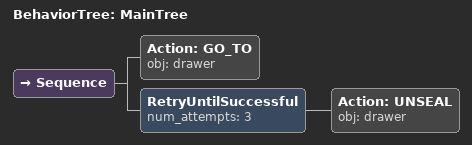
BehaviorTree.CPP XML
<root main_tree_to_execute="MainTree">
  <BehaviorTree ID="MainTree">
    <Sequence>
      <!-- Go to drawer -->
      <Action ID="GO_TO" obj="drawer" />
      <!-- Retry OPEN drawer up to 3 attempts -->
      <RetryUntilSuccessful num_attempts="3">
        <!-- Open drawer -->
        <Action ID="UNSEAL" obj="drawer" />
      </RetryUntilSuccessful>
    </Sequence>
  </BehaviorTree>
</root>
